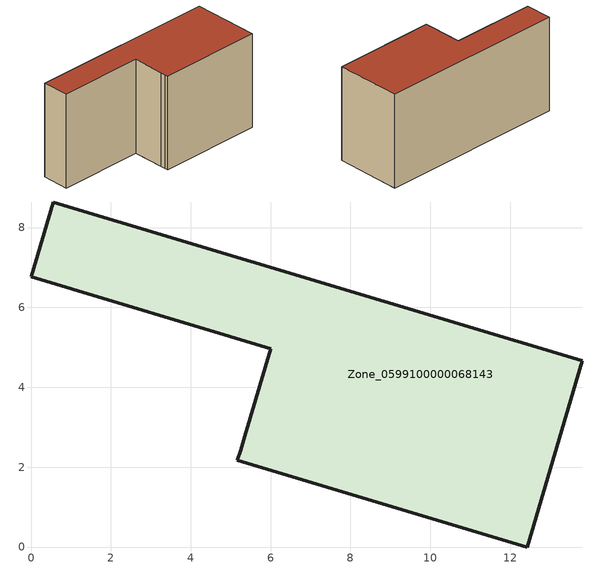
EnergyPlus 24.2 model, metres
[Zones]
Zone_0599100000068143
 floor ground (C_G): 6,4.97 0,6.77 0.56,8.64 13.81,4.66 12.43,0 5.17,2.17 5.25,2.43 5.35,2.77 z0
 wall outside (C_F): 13.81,4.66 0.56,8.64 0,6.77 6,4.97 5.35,2.77 5.25,2.43 5.17,2.17 12.43,0 13.81,4.66 z0:7.01
 roof outside (C_R): 5.35,2.77 5.25,2.43 5.17,2.17 12.43,0 13.81,4.66 0.56,8.64 0,6.77 6,4.97 z7.01
[BUILDING]
Pand.0599100000068143: North Axis=0; Terrain=City; Loads Convergence Tolerance Value=0.04; Temperature Convergence Tolerance Value=0.4; Solar Distribution=FullExterior; Maximum Number of Warmup Days=25; Minimum Number of Warmup Days=1
[Site:Location]
Rotterdam.The.Hague.AP_ZH_NLD Design_Conditions: Latitude=51.96; Longitude=4.45; Time Zone=1; Elevation=-4.5
[SITE:GROUNDTEMPERATURE:BUILDINGSURFACE]
18, 18, 18, 18, 18, 18, 18, 18, 18, 18, 18, 18
[MATERIAL] Thermal Absorptance=0.9; Solar Absorptance=0.7; Visible Absorptance=0.7
Name | Roughness | Thickness | Conductivity | Density | Specific Heat
G.TI.1946 | MediumSmooth | 0.15 | 1 | 540 | 1210
F.TI.1946 | Rough | 0.3 | 0.857143 | 1920 | 840
R.TI.1946 | MediumRough | 0.2 | 0.1 | 1500 | 1000
[CONSTRUCTION]
C_G: G.TI.1946
C_F: F.TI.1946
C_R: R.TI.1946
[ZONE]
Zone_0599100000068143: Type=1; Multiplier=1; Ceiling Height=Autocalculate; Volume=Autocalculate; Floor Area=autocalculate; Part of Total Floor Area=Yes
[ZONEINFILTRATION:DESIGNFLOWRATE]
Infil_Zone_0599100000068143: Zone or ZoneList or Space or SpaceList=Zone_0599100000068143; Schedule=AlwaysOn; Design Flow Rate Calculation Method=Flow/Area; Flow Rate per Floor Area=0.003; Constant Term Coefficient=1; Temperature Term Coefficient=0; Velocity Term Coefficient=0; Velocity Squared Term Coefficient=0
[HVACTEMPLATE:ZONE:IDEALLOADSAIRSYSTEM]
Zone_0599100000068143: Maximum Heating Supply Air Temperature=50; Minimum Cooling Supply Air Temperature=13; Maximum Heating Supply Air Humidity Ratio=0.0156; Minimum Cooling Supply Air Humidity Ratio=0.0077; Heating Limit=NoLimit; Cooling Limit=NoLimit; Dehumidification Control Type=ConstantSensibleHeatRatio; Cooling Sensible Heat Ratio=0.7; Dehumidification Setpoint=60; Humidification Control Type=None; Humidification Setpoint=30; Outdoor Air Method=None; Outdoor Air Flow Rate per Person=0.00944; Outdoor Air Flow Rate per Zone Floor Area=0; Outdoor Air Flow Rate per Zone=0; Demand Controlled Ventilation Type=None; Outdoor Air Economizer Type=NoEconomizer; Heat Recovery Type=None; Sensible Heat Recovery Effectiveness=0.7; Latent Heat Recovery Effectiveness=0.65
[ZONECONTROL:THERMOSTAT]
ThermostatControl_Zone_0599100000068143: Zone or ZoneList=Zone_0599100000068143; Control Type Schedule=DualSetpointControlType; Control 1=Thermostat_Zone_0599100000068143; Temperature Difference Between Cutout And Setpoint=0
[THERMOSTATSETPOINT:DUALSETPOINT]
Thermostat_Zone_0599100000068143: Heating Setpoint Temperature Schedule=HeatingSetpoint_Zone_0599100000068143; Cooling Setpoint Temperature Schedule=CoolingSetpoint_Zone_0599100000068143
[SCHEDULE:COMPACT]
HeatingSetpoint_Zone_0599100000068143: Through: 12/31, For: AllDays, Until: 24:00, 21
CoolingSetpoint_Zone_0599100000068143: Through: 12/31, For: AllDays, Until: 24:00, 24
DualSetpointControlType: Through: 12/31, For: AllDays, Until: 24:00, 4
AlwaysOn: Through: 12/31, For: AllDays, Until: 24:00, 1
